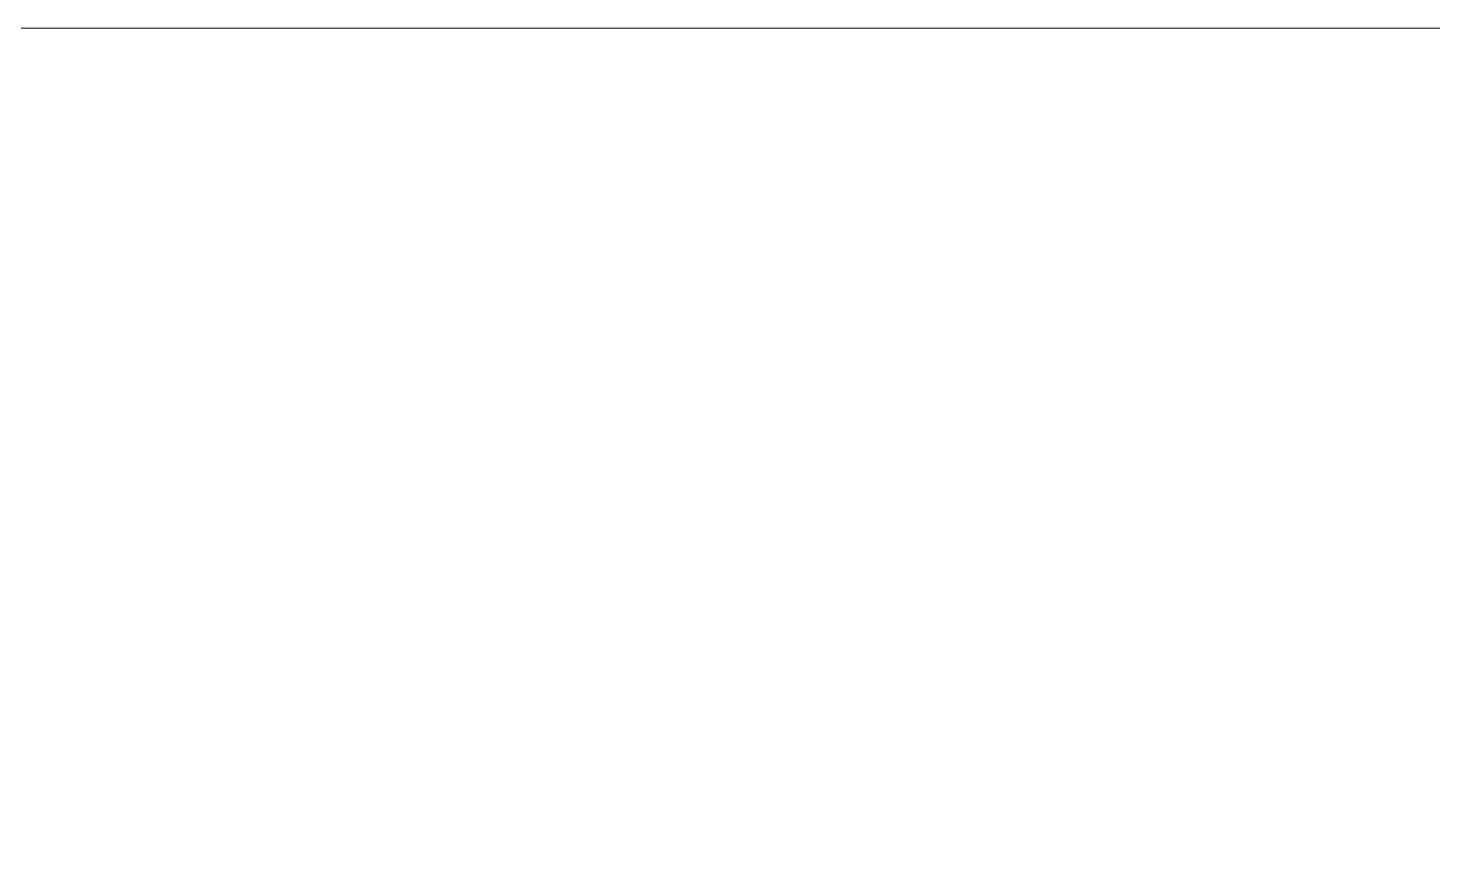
# Model space of a CAD drawing. Header units: millimetres. Extents: x 0 to 586, y 0 to 414.
# Drawn here: x 569.636 to 571.805, y 102.237 to 103.533 of the extents above; entities that cross this region are included whole.
import ezdxf

# ---------------------------------------------------------------- set-up
doc = ezdxf.new("R2010")
doc.units = ezdxf.units.MM

msp = doc.modelspace()

# ---------------------------------------------------------------- hatches: boundary and pattern name
h = msp.add_hatch(color=0)
h.dxf.hatch_style = 2
h.paths.add_polyline_path([(571.253056, 102.64775), (571.253056, 102.90175)])
h = msp.add_hatch(color=0)
h.dxf.hatch_style = 2
h.paths.add_polyline_path([(571.253056, 102.651278), (571.253056, 102.898222)])
h = msp.add_hatch(color=0)
h.dxf.hatch_style = 2
h.paths.add_polyline_path([(571.253056, 102.651278), (571.253056, 102.898222)])
h = msp.add_hatch(color=0)
h.dxf.hatch_style = 2
h.paths.add_polyline_path([(571.253056, 102.651278), (571.253056, 102.898222)])
h = msp.add_hatch(color=0)
h.dxf.hatch_style = 2
h.paths.add_polyline_path([(571.260111, 102.637167), (571.260111, 102.90175)])
h = msp.add_hatch(color=0)
h.dxf.hatch_style = 2
h.paths.add_polyline_path([(571.281278, 102.605417), (571.281278, 102.898222)])
h = msp.add_hatch(color=0)
h.dxf.hatch_style = 2
h.paths.add_polyline_path([(571.284806, 102.601889), (571.284806, 102.898222)])
h = msp.add_hatch(color=0)
h.dxf.hatch_style = 2
h.paths.add_polyline_path([(571.344778, 102.570139), (571.344778, 102.898222)])
h = msp.add_hatch(color=0)
h.dxf.hatch_style = 2
h.paths.add_polyline_path([(571.348306, 102.570139), (571.348306, 102.898222)])
h = msp.add_hatch(color=0)
h.dxf.hatch_style = 2
h.paths.add_polyline_path([(571.348306, 102.570139), (571.348306, 102.898222)])
h = msp.add_hatch(color=0)
h.dxf.hatch_style = 2
h.paths.add_polyline_path([(571.362417, 102.570139), (571.362417, 102.873528)])
h = msp.add_hatch(color=0)
h.dxf.hatch_style = 2
h.paths.add_polyline_path([(571.369472, 102.570139), (571.369472, 102.866472)])
h = msp.add_hatch(color=0)
h.dxf.hatch_style = 2
h.paths.add_polyline_path([(571.408278, 102.570139), (571.408278, 102.813556)])
h = msp.add_hatch(color=0)
h.dxf.hatch_style = 2
h.paths.add_polyline_path([(571.415333, 102.570139), (571.415333, 102.810028)])
h = msp.add_hatch(color=0)
h.dxf.hatch_style = 2
h.paths.add_polyline_path([(571.415333, 102.570139), (571.415333, 102.810028)])
h = msp.add_hatch(color=0)
h.dxf.hatch_style = 2
h.paths.add_polyline_path([(571.418861, 102.570139), (571.418861, 102.810028)])
h = msp.add_hatch(color=0)
h.dxf.hatch_style = 2
h.paths.add_polyline_path([(571.454139, 102.566611), (571.454139, 102.799444)])
h = msp.add_hatch(color=0)
h.dxf.hatch_style = 2
h.paths.add_polyline_path([(571.457667, 102.566611), (571.457667, 102.799444)])
h = msp.add_hatch(color=0)
h.dxf.hatch_style = 2
h.paths.add_polyline_path([(571.457667, 102.566611), (571.457667, 102.799444)])
h = msp.add_hatch(color=0)
h.dxf.hatch_style = 2
h.paths.add_polyline_path([(571.461194, 102.563083), (571.461194, 102.795917)])
h = msp.add_hatch(color=0)
h.dxf.hatch_style = 2
h.paths.add_polyline_path([(571.577611, 102.5525), (571.577611, 102.721833)])
h = msp.add_hatch(color=0)
h.dxf.hatch_style = 2
h.paths.add_polyline_path([(571.581139, 102.5525), (571.581139, 102.718306)])
h = msp.add_hatch(color=0)
h.dxf.hatch_style = 2
h.paths.add_polyline_path([(571.581139, 102.5525), (571.581139, 102.718306)])
h = msp.add_hatch(color=0)
h.dxf.hatch_style = 2
h.paths.add_polyline_path([(571.584667, 102.548972), (571.584667, 102.718306)])
h = msp.add_hatch(color=0)
h.dxf.hatch_style = 2
h.paths.add_polyline_path([(571.584667, 102.548972), (571.584667, 102.718306)])
h = msp.add_hatch(color=0)
h.dxf.hatch_style = 2
h.paths.add_polyline_path([(571.588194, 102.548972), (571.588194, 102.714778)])
h = msp.add_hatch(color=0)
h.dxf.hatch_style = 2
h.paths.add_polyline_path([(571.588194, 102.548972), (571.588194, 102.714778)])
h = msp.add_hatch(color=0)
h.dxf.hatch_style = 2
h.paths.add_polyline_path([(571.588194, 102.548972), (571.588194, 102.714778)])
h = msp.add_hatch(color=0)
h.dxf.hatch_style = 2
h.paths.add_polyline_path([(571.588194, 102.548972), (571.588194, 102.714778)])
h = msp.add_hatch(color=0)
h.dxf.hatch_style = 2
h.paths.add_polyline_path([(571.59525, 102.548972), (571.59525, 102.71125)])
h = msp.add_hatch(color=0)
h.dxf.hatch_style = 2
h.paths.add_polyline_path([(571.609361, 102.531333), (571.609361, 102.707722)])
h = msp.add_hatch(color=0)
h.dxf.hatch_style = 2
h.paths.add_polyline_path([(571.612889, 102.524278), (571.612889, 102.704194)])
h = msp.add_hatch(color=0)
h.dxf.hatch_style = 2
h.paths.add_polyline_path([(571.612889, 102.524278), (571.612889, 102.704194)])
h = msp.add_hatch(color=0)
h.dxf.hatch_style = 2
h.paths.add_polyline_path([(571.616417, 102.52075), (571.616417, 102.704194)])
h = msp.add_hatch(color=0)
h.dxf.hatch_style = 2
h.paths.add_polyline_path([(570.678028, 101.656444), (570.678028, 102.672444)])
h = msp.add_hatch(color=0)
h.dxf.hatch_style = 2
h.paths.add_polyline_path([(570.688611, 101.638806), (570.688611, 102.672444)])
h = msp.add_hatch(color=0)
h.dxf.hatch_style = 2
h.paths.add_polyline_path([(570.688611, 101.638806), (570.688611, 102.672444)])
h = msp.add_hatch(color=0)
h.dxf.hatch_style = 2
h.paths.add_polyline_path([(571.655222, 102.464306), (571.655222, 102.686556)])
h = msp.add_hatch(color=0)
h.dxf.hatch_style = 2
h.paths.add_polyline_path([(571.655222, 102.45725), (571.655222, 102.686556)])
h = msp.add_hatch(color=0)
h.dxf.hatch_style = 2
h.paths.add_polyline_path([(570.64275, 102.270278), (570.64275, 102.658333)])
h = msp.add_hatch(color=0)
h.dxf.hatch_style = 2
h.paths.add_polyline_path([(570.649806, 102.26675), (570.649806, 102.658333)])
h = msp.add_hatch(color=0)
h.dxf.hatch_style = 2
h.paths.add_polyline_path([(570.653333, 102.252639), (570.653333, 102.661861)])
h = msp.add_hatch(color=0)
h.dxf.hatch_style = 2
h.paths.add_polyline_path([(570.653333, 102.252639), (570.653333, 102.661861)])
h = msp.add_hatch(color=0)
h.dxf.hatch_style = 2
h.paths.add_polyline_path([(570.653333, 102.252639), (570.653333, 102.661861)])
h = msp.add_hatch(color=0)
h.dxf.hatch_style = 2
h.paths.add_polyline_path([(570.653333, 102.252639), (570.653333, 102.661861)])
h = msp.add_hatch(color=0)
h.dxf.hatch_style = 2
h.paths.add_polyline_path([(570.656861, 102.245583), (570.656861, 102.661861)])
h = msp.add_hatch(color=0)
h.dxf.hatch_style = 2
h.paths.add_polyline_path([(570.903806, 100.728639), (570.903806, 102.640694)])
h = msp.add_hatch(color=0)
h.dxf.hatch_style = 2
h.paths.add_polyline_path([(570.903806, 100.728639), (570.903806, 102.637167)])
h = msp.add_hatch(color=0)
h.dxf.hatch_style = 2
h.paths.add_polyline_path([(570.628639, 102.284389), (570.628639, 102.612472)])
h = msp.add_hatch(color=0)
h.dxf.hatch_style = 2
h.paths.add_polyline_path([(570.632167, 102.280861), (570.632167, 102.616)])
h = msp.add_hatch(color=0)
h.dxf.hatch_style = 2
h.paths.add_polyline_path([(571.803389, 102.319667), (571.803389, 102.608944)])
h = msp.add_hatch(color=0)
h.dxf.hatch_style = 2
h.paths.add_polyline_path([(570.625111, 102.287917), (570.625111, 102.594833)])
h = msp.add_hatch(color=0)
h.dxf.hatch_style = 2
h.paths.add_polyline_path([(570.921444, 100.721583), (570.921444, 102.499583)])
h = msp.add_hatch(color=0)
h.dxf.hatch_style = 2
h.paths.add_polyline_path([(570.586306, 102.316139), (570.586306, 102.414917)])
h = msp.add_hatch(color=0)
h.dxf.hatch_style = 2
h.paths.add_polyline_path([(570.589833, 102.316139), (570.589833, 102.4255)])

# ---------------------------------------------------------------- linework, layer by layer
at = {"color": 0, "lineweight": 0}
msp.add_lwpolyline([(551.550417, 103.533222), (575.772139, 103.533222)], dxfattribs=at)

doc.saveas('drawing.dxf')
